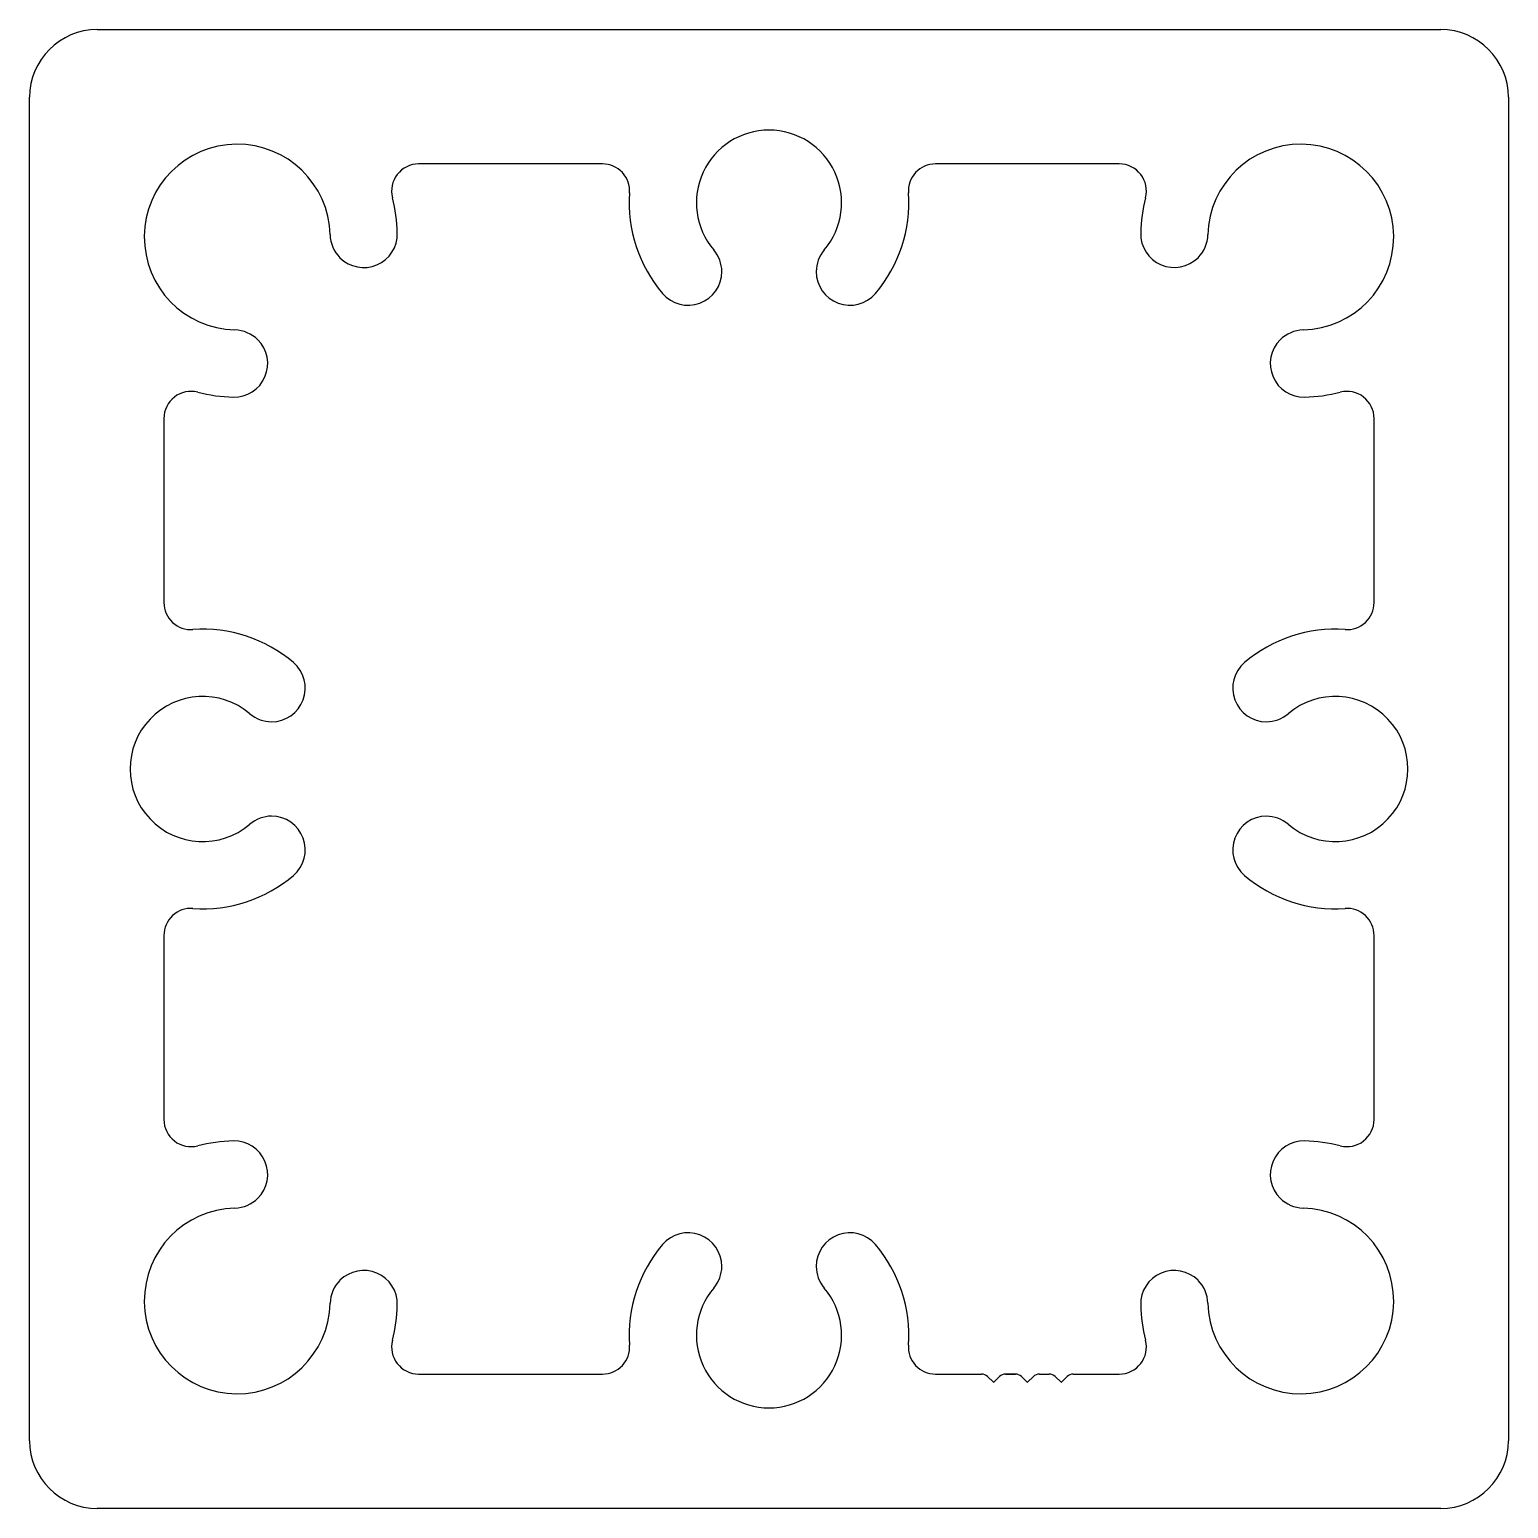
# Model space of a CAD drawing. Header units: inches. Extents: x -22.1 to 21.6, y 0.2 to 43.9.
import ezdxf

# ---------------------------------------------------------------- set-up
doc = ezdxf.new("R2010")
doc.units = ezdxf.units.IN
doc.header["$MEASUREMENT"] = 0

msp = doc.modelspace()

# ---------------------------------------------------------------- linework, layer by layer
at = {"color": 7}
for p, q in [((-20.103, 43.852), (19.587, 43.852)), ((-22.103, 2.162), (-22.103, 41.852)), ((21.587, 41.852), (21.587, 2.162)), ((-5.176, 39.882), (-10.608, 39.882)), ((10.092, 39.882), (4.66, 39.882)), ((-12.933, 37.113), (-12.933, 37.113)), ((-1.653, 36.701), (-1.653, 36.701)), ((1.137, 36.701), (1.137, 36.701)), ((12.418, 37.113), (12.418, 37.113)), ((-15.359, 34.688), (-15.359, 34.688)), ((14.843, 34.688), (14.843, 34.688)), ((-18.133, 32.363), (-18.133, 26.925)), ((17.617, 26.925), (17.617, 32.363)), ((-14.952, 23.402), (-14.952, 23.402)), ((14.436, 23.402), (14.436, 23.402)), ((-14.952, 20.612), (-14.952, 20.612)), ((14.436, 20.612), (14.436, 20.612)), ((-18.133, 17.089), (-18.133, 11.651)), ((17.617, 11.651), (17.617, 17.089)), ((-15.359, 9.327), (-15.359, 9.327)), ((14.843, 9.327), (14.843, 9.327)), ((-12.933, 6.901), (-12.933, 6.901)), ((12.418, 6.901), (12.418, 6.901)), ((-10.608, 4.132), (-5.176, 4.132)), ((4.66, 4.132), (6.023, 4.132)), ((6.023, 4.132), (6.023, 4.132)), ((6.023, 4.132), (6.023, 4.132)), ((6.023, 4.132), (6.023, 4.132)), ((6.199, 4.059), (6.37, 3.888)), ((6.382, 3.888), (6.553, 4.059)), ((6.73, 4.132), (7.022, 4.132)), ((7.022, 4.132), (6.73, 4.132)), ((6.73, 4.132), (7.022, 4.132)), ((7.022, 4.132), (6.73, 4.132)), ((6.73, 4.132), (7.022, 4.132)), ((7.199, 4.059), (7.37, 3.888)), ((7.382, 3.888), (7.553, 4.059)), ((7.729, 4.132), (8.022, 4.132)), ((8.199, 4.059), (8.37, 3.888)), ((8.382, 3.888), (8.553, 4.059)), ((8.729, 4.132), (10.092, 4.132)), ((19.587, 0.162), (-20.103, 0.162))]:
    msp.add_line(p, q, dxfattribs=at)
for centre, radius, start, end in [((-20.103, 41.852), 2, 90, 180), ((19.587, 41.852), 2, 0, 90), ((-0.258, 38.737), 2.145, 90, 220.4514), ((-0.258, 38.737), 2.145, 319.5486, 90), ((-15.968, 37.722), 2.745, 1.4202, 268.5798), ((15.452, 37.722), 2.745, 271.4202, 178.5798), ((-10.608, 39.082), 0.8, 90, 194.2314), ((-5.176, 39.082), 0.8, 355.9872, 90), ((4.66, 39.082), 0.8, 90, 184.0128), ((10.092, 39.082), 0.8, 345.7686, 90), ((-15.982, 37.72), 4.744, 1.4397, 14.2182), ((-0.258, 38.737), 4.13, 175.9872, 220.4514), ((-0.258, 38.737), 4.13, 319.5486, 4.0128), ((15.466, 37.72), 4.744, 165.7818, 178.5603), ((-12.232, 37.815), 0.993, 181.4202, 225), ((-12.232, 37.815), 0.993, 225, 1.4202), ((11.716, 37.815), 0.992, 178.5798, 315), ((11.716, 37.815), 0.993, 315, 358.5798), ((-2.645, 36.701), 0.993, 0, 40.4514), ((2.13, 36.701), 0.993, 139.5486, 180), ((-2.645, 36.701), 0.993, 220.4514, 360), ((2.13, 36.701), 0.992, 180, 319.5486), ((-16.061, 33.986), 0.992, 45, 88.5798), ((15.545, 33.986), 0.992, 91.4202, 135), ((-16.061, 33.986), 0.993, 268.5798, 45), ((15.545, 33.986), 0.993, 135, 271.4202), ((-17.333, 32.363), 0.8, 75.7151, 180), ((-15.966, 37.736), 4.744, 255.7283, 268.5603), ((15.45, 37.736), 4.744, 271.4397, 284.2717), ((16.817, 32.363), 0.8, 360, 104.2849), ((-17.333, 26.925), 0.8, 180, 274.0128), ((16.817, 26.925), 0.8, 265.9872, 0), ((-16.988, 22.007), 4.13, 49.5486, 94.0128), ((16.472, 22.007), 4.13, 85.9872, 130.4514), ((-14.952, 24.395), 0.992, 270, 49.5486), ((14.436, 24.395), 0.992, 130.4514, 270), ((-16.988, 22.007), 2.145, 49.5486, 310.4514), ((16.472, 22.007), 2.145, 229.5486, 130.4514), ((-14.952, 24.395), 0.992, 229.5486, 270), ((14.436, 24.395), 0.992, 270, 310.4514), ((-14.952, 19.62), 0.993, 90, 130.4514), ((-14.952, 19.62), 0.993, 310.4514, 90), ((14.436, 19.62), 0.993, 90, 229.5486), ((14.436, 19.62), 0.992, 49.5486, 90), ((-16.988, 22.007), 4.13, 265.9872, 310.4514), ((16.472, 22.007), 4.13, 229.5486, 274.0128), ((-17.333, 17.089), 0.8, 85.9872, 180), ((16.817, 17.089), 0.8, 360, 94.0128), ((-17.333, 11.651), 0.8, 180, 284.2849), ((16.817, 11.651), 0.8, 255.7151, 0), ((-15.966, 6.278), 4.744, 91.4397, 104.2717), ((-16.061, 10.028), 0.993, 315, 91.4202), ((15.545, 10.028), 0.993, 88.5798, 225), ((15.45, 6.278), 4.744, 75.7283, 88.5603), ((-16.061, 10.028), 0.992, 271.4202, 315), ((15.545, 10.028), 0.992, 225, 268.5798), ((-15.968, 6.292), 2.745, 91.4202, 358.5798), ((15.452, 6.292), 2.745, 181.4202, 88.5798), ((-2.645, 7.313), 0.992, 360, 139.5486), ((2.13, 7.313), 0.992, 40.4514, 180), ((-0.258, 5.277), 4.13, 139.5486, 184.0128), ((-0.258, 5.277), 4.13, 355.9872, 40.4514), ((-12.232, 6.199), 0.993, 358.5798, 135), ((-2.645, 7.313), 0.993, 319.5486, 360), ((2.13, 7.313), 0.993, 180, 220.4514), ((11.716, 6.199), 0.993, 45, 181.4202), ((-12.232, 6.199), 0.992, 135, 178.5798), ((-0.258, 5.277), 2.145, 139.5486, 270), ((-0.258, 5.277), 2.145, 270, 40.4514), ((11.716, 6.199), 0.992, 1.4202, 45), ((-15.982, 6.294), 4.744, 345.7818, 358.5603), ((15.466, 6.294), 4.744, 181.4397, 194.2182), ((-10.608, 4.932), 0.8, 165.7686, 270), ((-5.176, 4.932), 0.8, 270, 4.0128), ((4.66, 4.932), 0.8, 175.9872, 270), ((10.092, 4.932), 0.8, 270, 14.2314), ((6.023, 3.882), 0.25, 45, 90), ((6.73, 3.882), 0.25, 90, 135), ((7.022, 3.882), 0.25, 45, 90), ((7.729, 3.882), 0.25, 90, 135), ((8.022, 3.882), 0.25, 45, 90), ((8.729, 3.882), 0.25, 90, 135), ((6.376, 3.893), 0.008, 225, 315), ((7.376, 3.893), 0.008, 225, 315), ((8.376, 3.893), 0.008, 225, 315), ((-20.103, 2.162), 2, 180, 270), ((19.587, 2.162), 2, 270, 360)]:
    msp.add_arc(centre, radius, start, end, dxfattribs=at)

doc.saveas('drawing.dxf')
